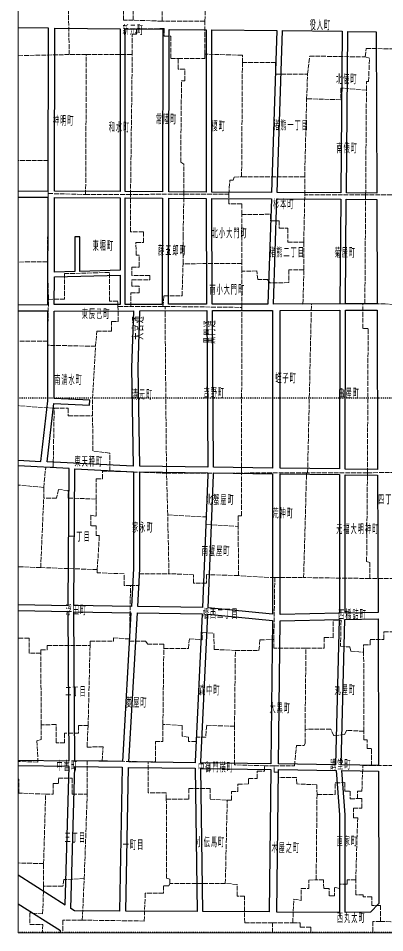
# Model space of a CAD drawing. Units: millimetres, scale not verified. Extents: x -74 to 76, y -84 to 66.
# Drawn here: x -73.6 to -39.3, y -83.8 to 1.7 of the extents above; entities that cross this region are included whole.
import ezdxf

# ---------------------------------------------------------------- set-up
doc = ezdxf.new("R2010")
doc.units = ezdxf.units.MM
doc.header["$LTSCALE"] = 0.25
doc.linetypes.add('USER1', pattern=[0.70556, 0.35278, -0.35278])
doc.linetypes.add('USER4', pattern=[2.11668, 1.7639, -0.35278])
for name, color, linetype in [('0-0_01 グリッド', 7, 'USER1'), ('0-3_04 通称名・高速名', 7, 'Continuous'), ('0-4_05 町名', 7, 'Continuous'), ('1-9_26 道路', 7, 'Continuous')]:
    doc.layers.add(name, color=color, linetype=linetype)
doc.layers.add('0-2_03 施設名・公園名', color=7, linetype='Continuous', lineweight=18)
doc.layers.add('0-C_13 町界', color=30, linetype='USER4', lineweight=18)
doc.styles.add('ＭＳ ゴシック', font='')
doc.styles.get('ＭＳ ゴシック').set_extended_font_data('MS Gothic')

msp = doc.modelspace()

# ---------------------------------------------------------------- linework, layer by layer
at = {"layer": '0-0_01 グリッド'}
for p, q in [((76.4091, -33.8242), (-73.6023, -33.8242)), ((76.4091, -83.8244), (-73.6023, -83.8244))]:
    msp.add_line(p, q, dxfattribs=at)
at = {"layer": '0-2_03 施設名・公園名'}
msp.add_lwpolyline([(-73.6023, -83.8326), (76.4091, -83.8326), (76.4091, 66.1638), (-73.6023, 66.1638)], close=True, dxfattribs=at)
at = {"layer": '0-C_13 町界'}
for p, q in [((-60.1442, 1.4576), (-60.1464, 2.3578)), ((-60.1442, 1.4576), (-62.8444, 1.5505)), ((-56.1444, 1.4685), (-60.1442, 1.4576)), ((-68.8355, -1.6652), (-73.6023, -1.7715)), ((-67.2356, -1.6609), (-68.8355, -1.6652)), ((-46.8061, -13.1061), (-52.7058, -13.1216)), ((-63.1011, -14.7492), (-67.3007, -14.7604)), ((-58.1014, -14.736), (-63.1011, -14.7492)), ((-41.102, -14.7907), (-46.8019, -14.8059)), ((-41.175, -24.9904), (-41.102, -14.7907)), ((-36.5024, -14.7785), (-41.102, -14.7907)), ((-70.8833, -21.0695), (-73.6023, -21.0769)), ((-52.6845, -21.2211), (-58.1841, -21.2357)), ((-70.864, -28.4691), (-70.7744, -24.5692)), ((-60.0732, -25.2407), (-63.0732, -25.2487)), ((-59.8734, -25.2401), (-60.0732, -25.2407)), ((-59.8734, -25.2401), (-52.6733, -25.3209)), ((-41.3748, -24.9909), (-41.175, -24.9904)), ((-70.864, -28.4691), (-73.6023, -28.4765)), ((-70.2473, -34.7673), (-73.6023, -34.5182)), ((-46.6324, -40.8041), (-52.7318, -40.8203)), ((-40.933, -40.789), (-46.5325, -40.8038)), ((-71.2275, -42.1694), (-73.6023, -41.946)), ((-71.5075, -49.6696), (-71.225, -43.1694)), ((-71.5075, -49.6696), (-73.6023, -49.5916)), ((-66.2076, -49.8557), (-71.5075, -49.6696)), ((-49.6062, -50.6115), (-53.0062, -50.4205)), ((-40.7066, -50.6878), (-46.906, -50.6043)), ((-71.234, -77.3677), (-73.6023, -77.3064)), ((-39.7212, -82.7834), (-36.3212, -82.8742))]:
    msp.add_line(p, q, dxfattribs=at)
for points in [[(-62.8444, 1.5505), (-62.7766, 13.6501), (-61.4767, 13.6535), (-61.4771, 13.8535), (-60.6771, 13.8557), (-60.6788, 14.4555), (-59.9786, 14.4574)], [(-56.1361, -1.6313), (-56.1444, 1.4685), (-56.0512, 4.0685), (-54.0515, 4.0739), (-54.0535, 4.7737), (-53.1533, 4.7761), (-53.1554, 5.476), (-52.2555, 5.4786)], [(-68.8355, -1.6652), (-68.952, 4.5341), (-67.0523, 4.5393)], [(-62.8444, 1.5505), (-63.7443, 1.5482), (-63.7509, 4.048), (-63.8521, 4.4476), (-67.0523, 4.5393)], [(-63.1011, -14.7492), (-62.9357, -1.6495), (-62.9409, 0.2503), (-62.5409, 0.2513), (-62.5423, 0.7514), (-59.9423, 0.7583), (-59.9404, 0.0582), (-59.3408, 0.0599), (-59.3347, -2.0399), (-58.6352, -2.0381)], [(-67.3007, -14.7604), (-67.2356, -1.6609), (-62.9357, -1.6495)], [(-58.6352, -2.0381), (-56.1351, -2.0312), (-56.1361, -1.6313)], [(-52.6345, -2.4221), (-52.6364, -1.7222), (-56.1361, -1.6313)], [(-41.102, -14.7907), (-41.0282, -4.9911), (-41.0303, -4.1912), (-40.8302, -4.1905), (-40.7361, -1.9902), (-41.1364, -1.8914), (-41.0386, -1.0914), (-36.1386, -1.1782)], [(-58.1014, -14.736), (-58.1088, -11.9361), (-58.409, -11.737), (-58.3295, -4.1372), (-58.0296, -4.1362), (-58.0323, -3.0365), (-58.6323, -3.0379), (-58.6352, -2.0381)], [(-52.7058, -13.1216), (-52.6345, -2.4221), (-49.5348, -2.4138), (-49.5315, -3.5138), (-46.5318, -3.5056)], [(-46.6255, -5.8061), (-46.5318, -3.5056), (-46.3365, -1.8054), (-41.1364, -1.8914)], [(-41.0282, -4.9911), (-43.4285, -4.7975), (-43.4259, -5.8974), (-46.6255, -5.8061)], [(-46.8019, -14.8059), (-46.8061, -13.1061), (-46.6255, -5.8061)], [(-70.8009, -14.6697), (-70.8089, -11.5701), (-73.6023, -11.5775)], [(-53.9016, -14.7248), (-53.805, -13.4244), (-53.5051, -13.4239), (-53.4053, -13.1237), (-52.7058, -13.1216)], [(-70.7744, -24.5692), (-70.8833, -21.0695), (-70.8009, -14.6697), (-67.3007, -14.7604)], [(-63.0732, -25.2487), (-63.0767, -23.9487), (-62.2767, -23.9467), (-62.2781, -23.3467), (-62.9781, -23.3486), (-62.9798, -22.7486), (-61.2797, -22.7438), (-61.2811, -22.3438), (-62.9805, -22.3485), (-62.9829, -21.5487), (-62.2829, -21.5468), (-62.286, -20.4468), (-62.5857, -20.4476), (-62.5892, -19.2477), (-61.8891, -19.2458), (-61.8919, -18.2457), (-63.0918, -18.249), (-63.1011, -14.7492)], [(-58.1841, -21.2357), (-58.1908, -18.7361), (-58.1014, -14.736), (-53.9016, -14.7248)], [(-52.6965, -16.6215), (-52.6993, -15.6215), (-53.8992, -15.6248), (-53.9016, -14.7248)], [(-46.8832, -21.8059), (-46.8901, -19.2058), (-46.8019, -14.8059)], [(-52.6819, -21.9213), (-52.6845, -21.2211), (-52.6965, -16.6215), (-49.9969, -16.6143), (-49.9952, -17.214), (-49.1952, -17.2122), (-49.1932, -17.912), (-48.3932, -17.91), (-48.3898, -19.21), (-46.8901, -19.2058)], [(-60.0732, -25.2407), (-59.976, -24.2404), (-58.2759, -24.2361), (-58.1841, -21.2357)], [(-64.2728, -25.2518), (-64.2738, -24.752), (-65.0738, -24.754), (-65.0814, -22.0543), (-69.2806, -22.1654), (-69.2744, -24.5651), (-70.7744, -24.5692)], [(-52.7318, -40.8203), (-52.6733, -25.3209), (-52.6819, -21.9213)], [(-46.8832, -21.8059), (-48.283, -21.8095), (-48.2799, -23.0094), (-50.0796, -23.0141), (-50.2803, -22.7145), (-51.1803, -22.7171), (-51.2826, -21.9175), (-52.6819, -21.9213)], [(-46.1747, -25.0036), (-46.9745, -25.0059), (-46.8832, -21.8059)], [(-66.6458, -35.4577), (-66.6499, -33.8578), (-66.3629, -28.9571), (-66.2668, -27.5571), (-64.8667, -27.5532), (-64.8691, -26.6533), (-64.2694, -26.6518), (-64.2728, -25.2518), (-63.0732, -25.2487)], [(-59.7318, -40.8389), (-59.8706, -26.0401), (-59.8734, -25.2401)], [(-46.5325, -40.8038), (-46.1747, -25.0036), (-41.3748, -24.9909)], [(-40.933, -40.789), (-40.8687, -27.2895), (-41.369, -27.2908), (-41.3748, -24.9909)], [(-36.4745, -25.2779), (-37.8749, -25.0817), (-39.275, -24.9854), (-41.175, -24.9904)], [(-66.3629, -28.9571), (-70.863, -28.869), (-70.864, -28.4691)], [(-71.225, -43.1694), (-71.2275, -42.1694), (-71.0328, -40.2691), (-70.3328, -40.2672), (-70.2473, -34.7673), (-68.9475, -34.7638), (-68.9454, -35.4637), (-66.6458, -35.4577)], [(-59.7318, -40.8389), (-65.0321, -40.6531), (-65.0366, -38.9533), (-66.6368, -38.7574), (-66.6458, -35.4577)], [(-66.3251, -43.2564), (-66.3299, -41.3566), (-65.7297, -41.3548), (-65.7318, -40.6548), (-65.0321, -40.6531)], [(-59.6209, -44.7383), (-59.7318, -40.8389), (-52.7318, -40.8203)], [(-53.0062, -50.4205), (-53.019, -45.8207), (-53.0214, -44.8206), (-52.7217, -44.8201), (-52.7318, -40.8203)], [(-46.906, -50.6043), (-46.6324, -40.8041), (-46.5325, -40.8038)], [(-36.5017, -52.5765), (-38.402, -52.4815), (-38.4069, -50.6816), (-40.7066, -50.6878), (-40.7106, -49.1878), (-41.0107, -49.0888), (-40.933, -40.789)], [(-40.933, -40.789), (-38.4325, -40.7823), (-37.933, -40.681), (-36.4337, -40.3768)], [(-66.3251, -43.2564), (-68.9247, -43.1634), (-68.9268, -42.4633), (-69.827, -42.3656), (-70.0251, -43.1663), (-71.225, -43.1694)], [(-63.1035, -51.3474), (-63.7037, -51.349), (-63.7064, -50.2489), (-66.2065, -50.1557), (-66.2076, -49.8557), (-66.016, -46.6553), (-66.3157, -46.6562), (-66.3182, -45.7562), (-66.8184, -45.7575), (-66.8208, -44.7574), (-66.3202, -44.8563), (-66.3251, -43.2564)], [(-59.507, -50.2379), (-59.6209, -44.7383), (-56.0211, -44.9288), (-56.0193, -45.6289), (-53.019, -45.8207)], [(-63.1903, -56.3473), (-63.1035, -51.3474), (-62.3036, -51.3453), (-62.3067, -50.2453), (-59.507, -50.2379)], [(-53.0062, -50.4205), (-56.0066, -50.3285), (-56.0045, -51.1285), (-57.2044, -51.1317), (-57.2063, -50.3318), (-59.507, -50.2379)], [(-49.691, -56.4116), (-49.6062, -50.6115), (-46.906, -50.6043)], [(-46.7687, -64.8032), (-46.6891, -57.2034), (-44.9886, -57.1988), (-44.9815, -56.2188), (-44.1316, -56.2267), (-44.1261, -54.5767), (-43.4061, -54.5748), (-43.4495, -57.0348), (-42.5892, -57.0925), (-42.4883, -57.4921), (-41.288, -57.5889)], [(-71.4862, -57.6694), (-72.5862, -57.6721), (-72.59, -56.2724), (-73.6023, -56.2751)], [(-67.0685, -64.4573), (-66.8883, -56.9571), (-66.8897, -56.5571), (-64.6897, -56.5513), (-64.6903, -56.2514), (-63.1903, -56.3473)], [(-59.9881, -57.2389), (-59.9891, -56.8386), (-61.4891, -56.8427), (-61.6896, -56.5432), (-63.1897, -56.5473), (-63.1903, -56.3473)], [(-60.0691, -64.3386), (-59.9881, -57.2389), (-57.6881, -57.2327), (-57.5906, -56.3325), (-56.3905, -56.4293), (-56.3923, -55.7294), (-55.2921, -55.8264), (-55.2879, -57.3262), (-53.2875, -57.4208)], [(-53.369, -64.5208), (-53.2875, -57.4208), (-51.088, -57.4153), (-50.9908, -56.4148), (-49.691, -56.4116)], [(-46.6891, -57.2034), (-49.6886, -57.2113), (-49.691, -56.4116)], [(-41.2684, -64.9885), (-41.288, -57.5889), (-41.2901, -56.8892), (-40.6899, -56.8877), (-40.6913, -56.3873), (-39.391, -56.384), (-39.3932, -55.6841), (-36.4936, -55.6764)], [(-71.4686, -64.3687), (-71.4862, -57.6694), (-71.4872, -57.3691), (-70.8871, -57.3676), (-70.8881, -56.9678), (-66.8883, -56.9571)], [(-71.4686, -64.3687), (-71.4648, -65.7688), (-71.8645, -65.87), (-71.7587, -67.8695), (-73.6023, -67.8109)], [(-67.0685, -64.4573), (-67.9684, -64.4597), (-67.9663, -65.1596), (-69.2665, -65.1628), (-69.2641, -66.0631), (-70.064, -66.0651), (-70.0685, -64.3653), (-71.4686, -64.3687)], [(-61.4599, -67.8421), (-65.7597, -67.7536), (-65.6632, -66.4532), (-67.1632, -66.4573), (-67.0685, -64.4573)], [(-61.4599, -67.8421), (-60.7598, -67.8402), (-60.7651, -65.9402), (-60.0649, -65.9385), (-60.0691, -64.3386)], [(-53.369, -64.5208), (-55.969, -64.4277), (-56.0662, -65.5279), (-56.966, -65.5301), (-56.965, -65.9301), (-57.6651, -65.9321), (-57.6657, -65.5323), (-58.2662, -65.4338), (-58.2692, -64.4339), (-60.0691, -64.3386)], [(-49.6593, -68.2107), (-50.5595, -68.2133), (-53.359, -68.1206), (-53.369, -64.5208)], [(-49.6593, -68.2107), (-47.7597, -68.2056), (-47.5647, -66.3052), (-46.8641, -66.3032), (-46.7651, -66.1032), (-46.7687, -64.8032)], [(-41.2684, -64.9885), (-42.8686, -64.8927), (-43.0674, -65.2932), (-44.0672, -65.3957), (-44.369, -64.7968), (-46.7687, -64.8032)], [(-36.3601, -68.1753), (-40.5601, -68.1864), (-40.564, -66.5865), (-40.9642, -66.5876), (-40.9662, -65.7876), (-41.2663, -65.7885), (-41.2684, -64.9885)], [(-67.6201, -82.6575), (-67.4306, -78.7574), (-67.1515, -70.8569), (-67.1598, -67.7572), (-65.7597, -67.7536)], [(-59.7507, -71.3374), (-59.7521, -70.7374), (-61.4516, -70.742), (-61.4599, -67.8421)], [(-54.2299, -79.2222), (-54.0506, -71.4223), (-53.6508, -71.4211), (-53.6529, -70.6211), (-53.0526, -70.6196), (-53.0548, -69.9195), (-52.0547, -69.9171), (-52.0559, -69.417), (-51.2561, -69.4148), (-51.2578, -68.7149), (-50.5581, -68.713), (-50.5595, -68.2133)], [(-45.6526, -70.8997), (-45.6547, -70), (-47.5548, -69.905), (-47.5567, -69.3049), (-49.2566, -69.3096), (-49.2579, -68.8095), (-49.6579, -68.8107), (-49.6593, -68.2107)], [(-41.8516, -71.29), (-41.8533, -70.5896), (-41.4534, -70.5887), (-41.36, -68.1885), (-40.5601, -68.1864)], [(-71.0511, -70.8673), (-73.5512, -70.7741), (-73.5546, -69.4742), (-73.6023, -69.4427)], [(-71.2285, -79.4675), (-71.234, -77.3677), (-71.0511, -70.8673), (-70.3514, -70.8657), (-70.3538, -69.8656), (-69.8539, -69.8644), (-69.8553, -69.3643), (-68.5554, -69.3607), (-68.5513, -70.8607), (-67.1515, -70.8569)], [(-45.7312, -78.8997), (-45.6526, -70.8997), (-43.9525, -70.8952), (-43.9556, -69.7955), (-43.0557, -69.7929), (-43.0533, -70.593), (-42.5534, -70.5917), (-42.5517, -71.2915), (-41.8516, -71.29)], [(-59.7507, -71.3374), (-57.6504, -71.3318), (-57.6533, -70.3319), (-55.6535, -70.3264), (-55.6507, -71.3267), (-54.0506, -71.4223)], [(-54.2299, -79.2222), (-59.4291, -79.2361), (-59.4307, -78.8362), (-59.7308, -78.7369), (-59.7507, -71.3374)], [(-39.7212, -82.7834), (-39.725, -81.2834), (-40.5249, -81.2856), (-40.5273, -80.4857), (-41.3273, -80.4879), (-41.3276, -80.2879), (-42.0277, -80.2898), (-42.0315, -78.8896), (-41.8468, -73.0897), (-42.2464, -73.0906), (-42.2492, -72.1907), (-41.4491, -72.1886), (-41.4517, -71.2888), (-41.8516, -71.29)], [(-71.2285, -79.4675), (-71.3215, -82.0677), (-72.5214, -81.9709), (-72.5187, -83.0706), (-71.3187, -83.0676), (-71.357, -83.8326)], [(-67.4306, -78.7574), (-69.3299, -78.8624), (-69.4284, -79.4627), (-71.2285, -79.4675)], [(-59.4291, -79.2361), (-59.5289, -79.4363), (-60.0286, -79.4377), (-60.027, -80.1377), (-61.7269, -80.1422), (-61.8202, -82.7421), (-67.6201, -82.6575)], [(-49.8202, -82.9104), (-52.4202, -82.9173), (-52.4268, -80.4173), (-53.1268, -80.4194), (-53.129, -79.3193), (-54.2299, -79.2222)], [(-47.9202, -82.9052), (-47.8256, -80.7051), (-47.1256, -80.8033), (-47.1287, -79.7033), (-46.4292, -79.7014), (-46.4312, -78.9013), (-45.7312, -78.8997)], [(-42.0315, -78.8896), (-42.8314, -78.892), (-42.8304, -79.292), (-43.5304, -79.2939), (-43.5291, -79.6938), (-44.0293, -79.5951), (-44.027, -80.3951), (-44.5274, -80.3965), (-44.5292, -79.6964), (-45.0291, -79.6978), (-45.0311, -78.8978), (-45.7312, -78.8997)], [(-67.6201, -82.6575), (-69.4198, -82.6625), (-69.4553, -83.8326)], [(-49.8231, -83.8326), (-49.8202, -82.9104), (-47.9202, -82.9052)], [(-47.9202, -82.9052), (-47.22, -82.9036), (-47.2195, -83.3034), (-46.2193, -83.3007), (-46.2181, -83.8326)], [(-39.7212, -82.7834), (-40.4212, -82.7853), (-40.4183, -83.8326)]]:
    msp.add_lwpolyline(points, dxfattribs=at)
at = {"layer": '1-9_26 道路'}
for points in [[(-73.6023, -14.4288), (-70.8137, -14.4452), (-70.7882, 0.8151), (-73.6023, 0.8465)], [(-73.6023, -25.0718), (-70.8313, -25.0646), (-70.8147, -15.045), (-73.6023, -15.0286)], [(-73.6023, -39.619), (-71.4855, -39.7282), (-70.8461, -34.0701), (-70.8323, -25.6644), (-73.6023, -25.6715)], [(-73.6023, -53.129), (-68.9333, -53.205), (-68.8328, -40.395), (-73.6023, -40.1489)], [(-73.6023, -67.6761), (-68.8345, -67.747), (-68.9351, -53.8045), (-73.6023, -53.7288)], [(-73.6023, -78.4288), (-69.2007, -81.2374), (-68.8355, -68.2762), (-73.6023, -68.2051)], [(-69.6689, -83.8326), (-69.6678, -83.6597), (-73.6023, -81.1487)]]:
    msp.add_lwpolyline(points, dxfattribs=at)
for points in [[(-64.0726, 0.7402), (-64.0726, -14.4848), (-70.2139, -14.4486), (-70.1887, 0.8082)], [(-60.0725, 0.6956), (-60.1152, -14.5081), (-63.6141, -14.4874), (-63.6141, 0.7352)], [(-56.0304, 0.6506), (-56.0093, -14.532), (-59.5156, -14.5115), (-59.4727, 0.6889)], [(-49.9056, -14.5679), (-55.4802, -14.5351), (-55.5012, 0.6448), (-49.4023, 0.5767)], [(-43.2969, 0.5088), (-43.4326, -14.6059), (-49.3765, -14.571), (-48.8731, 0.5709)], [(-42.9034, -14.609), (-42.7677, 0.5026), (-40.1163, 0.4734), (-40.0688, -14.6256)], [(-64.0726, -15.0846), (-64.0726, -21.8507), (-67.8474, -21.9499), (-67.8474, -18.7249), (-68.306, -18.7249), (-68.306, -21.9621), (-70.2266, -22.0126), (-70.2149, -15.0484)], [(-60.1168, -15.1079), (-60.1447, -25.0372), (-63.6141, -25.0462), (-63.6141, -15.087)], [(-56.0083, -15.1318), (-55.9949, -25.0265), (-59.5447, -25.0357), (-59.5172, -15.1113)], [(-55.4791, -15.1349), (-49.9258, -15.1676), (-50.2525, -25.0117), (-55.4657, -25.025)], [(-49.723, -25.0103), (-49.3961, -15.1707), (-43.4378, -15.2057), (-43.5258, -24.9942)], [(-42.9966, -24.9928), (-42.9086, -15.2088), (-40.0667, -15.2254), (-40.0362, -24.9852)], [(-64.0726, -22.3094), (-64.0726, -25.0474), (-70.2318, -25.0632), (-70.2277, -22.4715)], [(-62.8276, -25.6439), (-62.9967, -30.9745), (-62.8382, -40.1749), (-70.8854, -39.7592), (-70.2718, -34.3137), (-66.9414, -34.4761), (-66.919, -34.0183), (-70.2477, -33.8559), (-70.2328, -25.6632)], [(-55.973, -25.6262), (-55.8717, -40.2767), (-62.2381, -40.1919), (-62.3969, -30.9788), (-62.2274, -25.6424)], [(-55.3425, -40.2838), (-55.4438, -25.625), (-49.8097, -25.6101), (-49.8097, -40.3577)], [(-49.1041, -40.3671), (-49.1041, -25.6084), (-43.5294, -25.5939), (-43.5446, -40.4412)], [(-43.0154, -40.4483), (-43.0002, -25.5926), (-40.0343, -25.585), (-39.9871, -40.4886)], [(-62.8203, -49.7695), (-63.0243, -53.3006), (-68.4042, -53.2135), (-68.3036, -40.4224), (-62.8293, -40.7051), (-62.8203, -41.2198)], [(-62.2212, -49.7868), (-62.2205, -41.2146), (-62.2292, -40.7211), (-55.8681, -40.806), (-55.8671, -40.9924), (-56.38, -53.409), (-62.4245, -53.3106)], [(-55.8514, -53.4386), (-55.3379, -41.0015), (-55.3393, -40.8131), (-49.8097, -40.8868), (-49.8097, -53.8193), (-49.8123, -54.0244)], [(-43.5583, -53.9345), (-49.1067, -54.0515), (-49.1041, -53.8231), (-49.1041, -40.8963), (-43.5452, -40.9704)], [(-43.0292, -53.9235), (-43.0161, -40.9774), (-39.9858, -41.0177), (-39.9451, -53.8586)], [(-68.3053, -67.7548), (-68.4059, -53.8131), (-63.0591, -53.8997), (-63.8621, -67.8209)], [(-56.4048, -54.0074), (-56.4055, -54.0243), (-57.0525, -67.8216), (-57.0511, -67.9224), (-63.2623, -67.8299), (-62.4589, -53.9095)], [(-56.5223, -67.9303), (-56.5237, -67.8306), (-55.8767, -54.0475), (-55.8764, -54.0382), (-49.8188, -54.6251), (-49.9663, -68.028)], [(-43.9104, -68.1181), (-49.2607, -68.0385), (-49.1136, -54.6501), (-43.5652, -54.5345), (-43.9111, -68.1074)], [(-39.9434, -54.4583), (-39.8998, -68.1778), (-43.3806, -68.1258), (-43.383, -68.0941), (-43.0361, -54.5233)], [(-68.3325, -81.7917), (-68.6805, -81.5694), (-68.3063, -68.2841), (-63.8832, -68.3499), (-64.134, -81.815)], [(-56.8682, -81.8555), (-63.5342, -81.8184), (-63.2834, -68.3589), (-57.0446, -68.4517)], [(-56.339, -81.8586), (-56.5154, -68.4596), (-49.9721, -68.5571), (-50.1185, -81.8928)], [(-43.8712, -68.6477), (-43.5576, -72.8082), (-43.5583, -81.9294), (-49.413, -81.8968), (-49.2666, -68.5677)], [(-40.6419, -81.9075), (-43.0295, -81.9323), (-43.0295, -72.7884), (-43.3408, -68.6558), (-39.8982, -68.7074), (-39.8597, -81.0972)]]:
    msp.add_lwpolyline(points, close=True, dxfattribs=at)

# ---------------------------------------------------------------- texts
at = {"layer": '0-3_04 通称名・高速名', "attachment_point": 7, "style": 'ＭＳ ゴシック'}
for s, insert, char_height, rotation in [('\\T1.19;\\W0.5;大宮通\\~', (-61.8888, -28.3526), 0.9274, 89.261), ('\\T1.19;\\W0.5;黒門通\\~', (-55.1513, -28.7349), 0.9275, 89.989)]:
    msp.add_mtext(s, dxfattribs=dict(at, insert=insert, char_height=char_height, rotation=rotation))
at = {"layer": '0-4_05 町名', "char_height": 0.8179, "attachment_point": 7, "style": 'ＭＳ ゴシック'}
for s, insert in [('\\T1.17;\\W0.5;新元町', (-63.8439, 0.1547)), ('\\T1.17;\\W0.5;役人町', (-46.3358, 0.6113)), ('\\T1.17;\\W0.5;北俵町', (-43.8725, -4.4421)), ('\\T1.17;\\W0.5;神明町', (-70.3607, -8.3422)), ('\\T1.17;\\W0.5;常陸町', (-60.7319, -8.1968)), ('\\T1.17;\\W0.5;和水町', (-65.1392, -8.9483)), ('\\T1.17;\\W0.5;榎町', (-55.5301, -8.8429)), ('\\T1.17;\\W0.5;猪熊一丁目', (-49.7606, -8.7673)), ('\\T1.17;\\W0.5;南俵町', (-43.8353, -10.9016)), ('\\T1.17;\\W0.5;杉本町', (-49.7714, -16.1371)), ('\\T1.17;\\W0.5;北小大門町', (-55.4939, -18.8522)), ('\\T1.17;\\W0.5;東堀町', (-66.6499, -20.032)), ('\\T1.17;\\W0.5;藤五郎町', (-60.529, -20.4754)), ('\\T1.17;\\W0.5;猪熊二丁目', (-50.1292, -20.6578)), ('\\T1.17;\\W0.5;菊屋町', (-44.0096, -20.6814)), ('\\T1.17;\\W0.5;南小大門町', (-55.7196, -24.1423)), ('\\T1.17;\\W0.5;東辰己町', (-67.6628, -26.4141)), ('\\T1.17;\\W0.5;南清水町', (-70.2463, -32.5906)), ('\\T1.17;\\W0.5;蛭子町', (-49.548, -32.4256)), ('\\T1.17;\\W0.5;清元町', (-62.9833, -33.9614)), ('\\T1.17;\\W0.5;吉野町', (-56.2643, -33.7935)), ('\\T1.17;\\W0.5;亀屋町', (-43.6448, -33.8397)), ('\\T1.17;\\W0.5;東天秤町', (-68.3463, -40.2154)), ('\\T1.17;\\W0.5;北蟹屋町', (-56.0372, -43.8122)), ('\\T1.17;\\W0.5;四丁目', (-39.9231, -43.7688)), ('\\T1.17;\\W0.5;荒神町', (-49.8202, -45.0644)), ('\\T1.17;\\W0.5;家永町', (-62.9499, -46.4004)), ('\\T1.17;\\W0.5;元福大明神町', (-43.8507, -46.5496)), ('\\T1.17;\\W0.5;一丁目', (-68.8372, -47.2463)), ('\\T1.17;\\W0.5;南蟹屋町', (-56.4341, -48.613)), ('\\T1.17;\\W0.5;浮田町', (-69.169, -54.1268)), ('\\T1.17;\\W0.5;橋西二丁目', (-56.339, -54.4726)), ('\\T1.17;\\W0.5;西橋詰町', (-43.6693, -54.5488)), ('\\T1.17;\\W0.5;森中町', (-56.6897, -61.633)), ('\\T1.17;\\W0.5;丸屋町', (-44.0103, -61.5992)), ('\\T1.17;\\W0.5;二丁目', (-69.2086, -61.7365)), ('\\T1.17;\\W0.5;菱屋町', (-63.5262, -62.7711)), ('\\T1.17;\\W0.5;大黒町', (-50.0954, -63.3054)), ('\\T1.17;\\W0.5;講堂町', (-44.4317, -68.5801)), ('\\T1.17;\\W0.5;中書町', (-70.0299, -68.7082)), ('\\T1.17;\\W0.5;中御門横町', (-56.7802, -68.8429)), ('\\T1.17;\\W0.5;三丁目', (-69.2723, -75.4159)), ('\\T1.17;\\W0.5;一町目', (-63.8211, -76.0911)), ('\\T1.17;\\W0.5;小伝馬町', (-56.9223, -75.8329)), ('\\T1.17;\\W0.5;直家町', (-43.8124, -75.758)), ('\\T1.17;\\W0.5;木屋之町', (-49.9108, -76.3743)), ('\\T1.17;\\W0.5;西丸太町', (-43.7836, -82.9276))]:
    msp.add_mtext(s, dxfattribs=dict(at, insert=insert))

doc.saveas('drawing.dxf')
